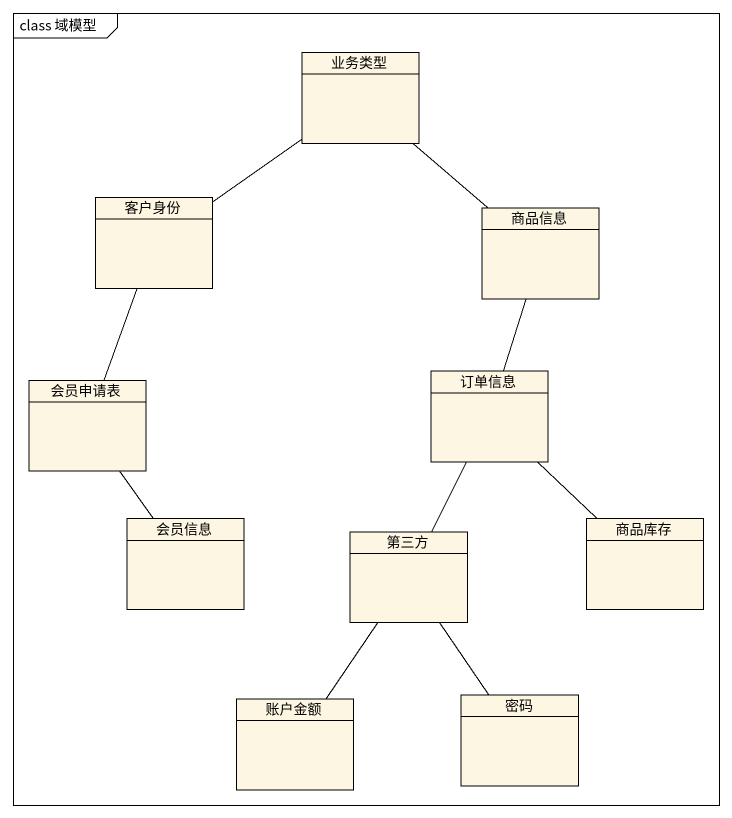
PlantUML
@startuml
mainframe class 域模型
hide circle
hide empty members
class 业务类型
class 客户身份
class 商品信息
class 会员申请表
class 订单信息
class 会员信息
class 第三方
class 商品库存
class 账户金额
class 密码
客户身份 -up- 业务类型
商品信息 -up- 业务类型
会员申请表 -up- 客户身份
订单信息 -up- 商品信息
会员信息 -up- 会员申请表
第三方 -up- 订单信息
商品库存 -up- 订单信息
账户金额 -up- 第三方
密码 -up- 第三方
@enduml
